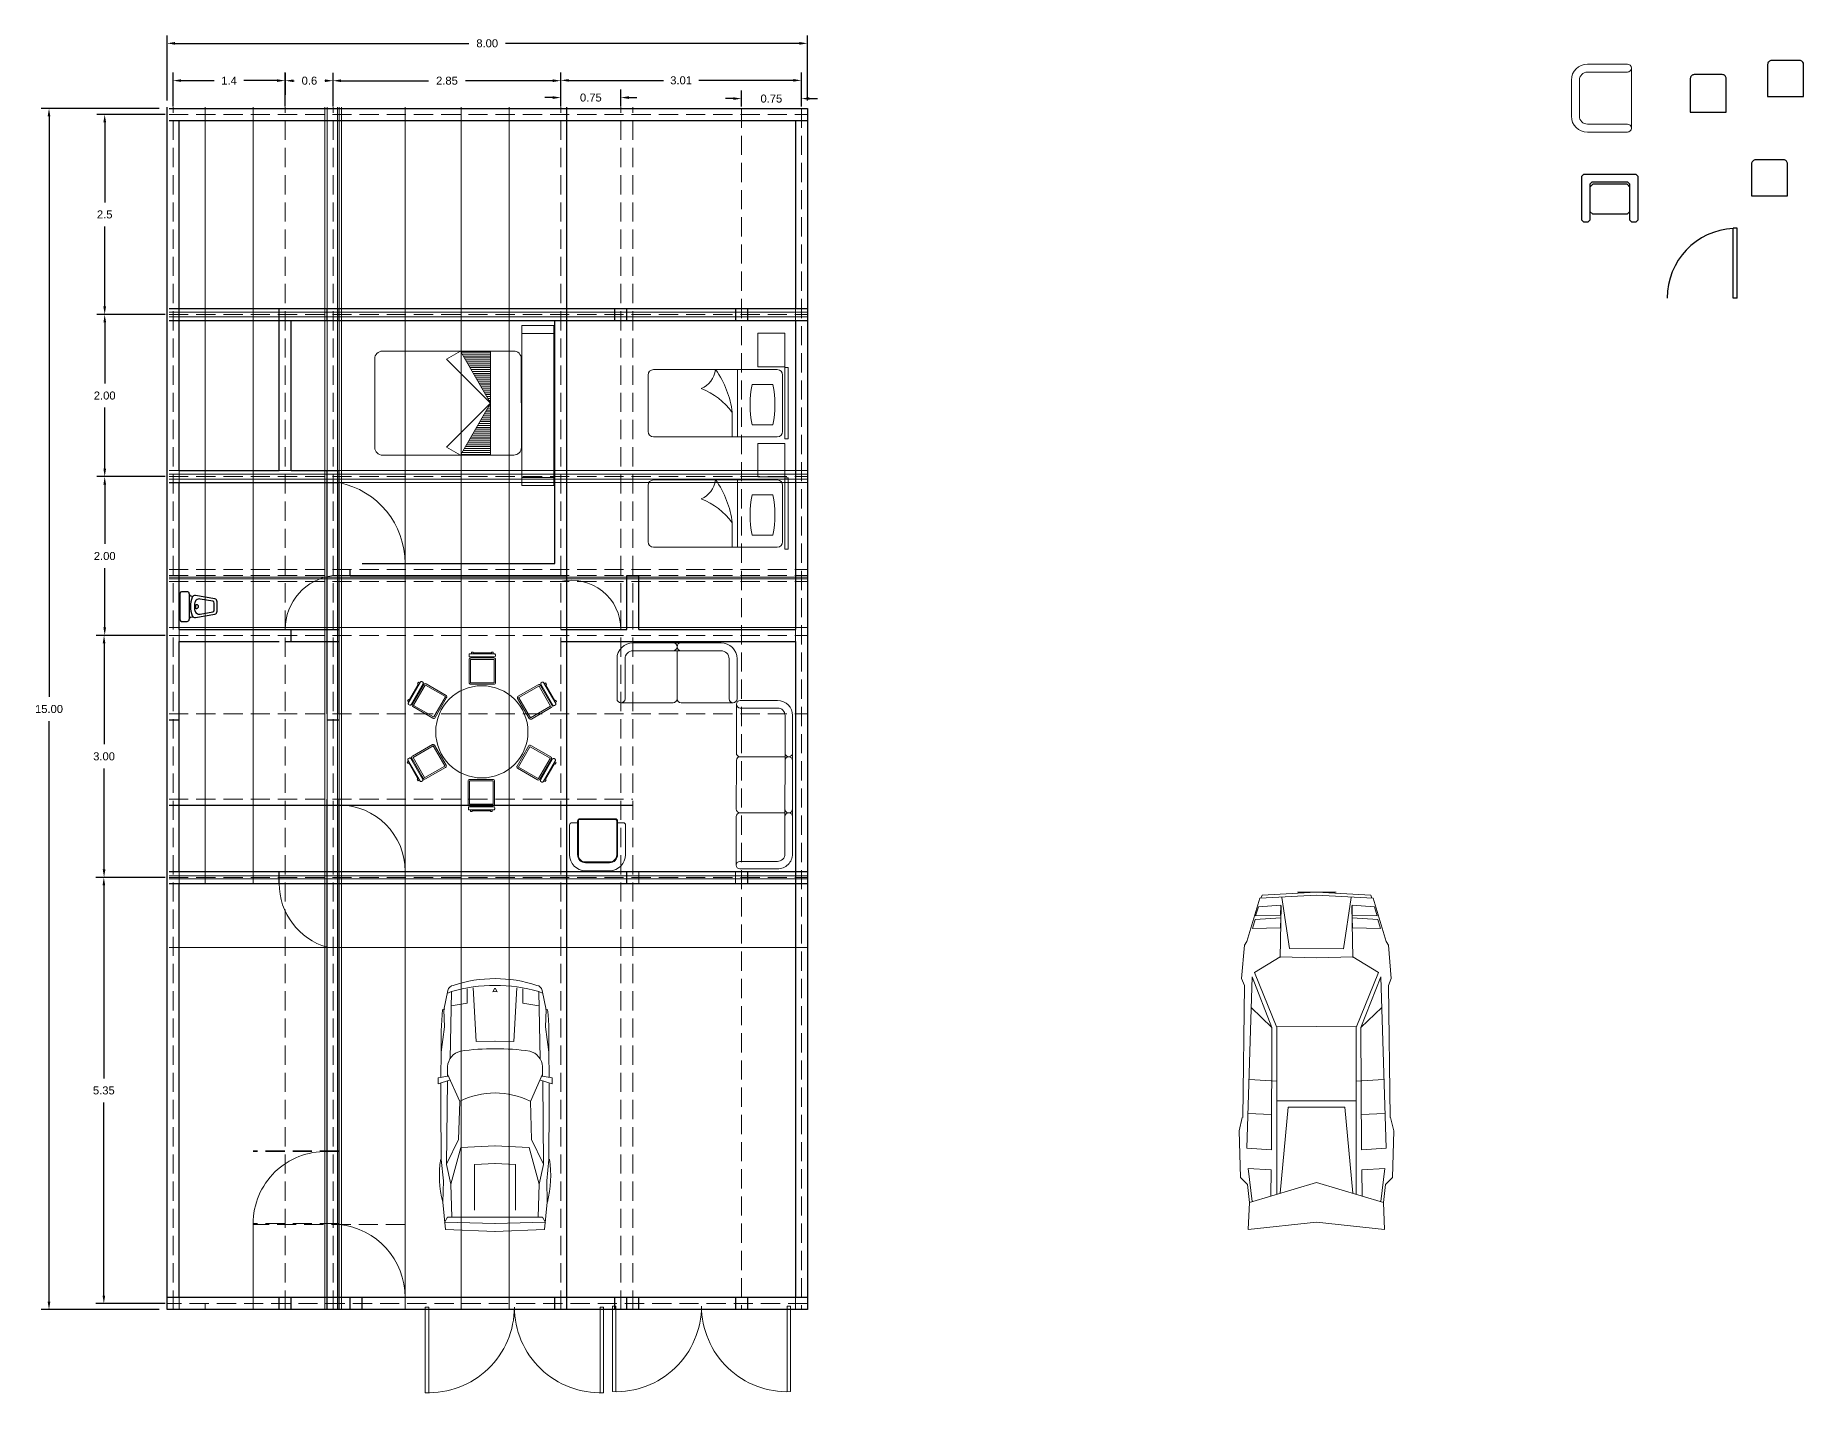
# Model space of a CAD drawing. Header units: metres. Extents: x 18.3 to 93.2, y -29.9 to 13.4.
# Drawn here: x 18.3 to 40.4, y -3.61 to 13.37 of the extents above; entities that cross this region are included whole.
import ezdxf

# ---------------------------------------------------------------- set-up
doc = ezdxf.new("R2010")
doc.units = ezdxf.units.M
doc.header["$MEASUREMENT"] = 0
doc.linetypes.add('ACAD_ISO02W100', pattern=[15, 12, -3])
for name, color, linetype, lineweight in [('Autos', 7, 'Continuous', 0), ('Ejes', 10, 'ACAD_ISO02W100', 0), ('Muros bajos', 4, 'Continuous', 0), ('Muros de carga', 160, 'Continuous', 30), ('puertas', 100, 'Continuous', 0), ('Ventanas', 50, 'Continuous', 0)]:
    doc.layers.add(name, color=color, linetype=linetype, lineweight=lineweight)
doc.layers.add('COTAS', color=5, linetype='Continuous')
doc.layers.add('Muebles', color=7, linetype='Continuous', lineweight=0, true_color=0xe8ded9)
doc.styles.get("Standard").update_dxf_attribs({"font": 'arial.ttf'})
doc.dimstyles.get("Standard").update_dxf_attribs({"dimtxt": 0.1, "dimasz": 0.1, "dimexe": 0.1, "dimexo": 0.1, "dimgap": 0.1, "dimtad": 0, "dimtih": 1, "dimtoh": 1, "dimdsep": 46, "dimtxsty": 'Standard', "dimcen": 0.09, "dimadec": 0, "dimazin": 0, "dimtfac": 1, "dimtofl": 0, "dimtmove": 0, "dimatfit": 3, "dimfxl": 1, "dimtolj": 1, "dimtzin": 0, "dimarcsym": 0})

# ---------------------------------------------------------------- blocks, each defined once
blk = doc.blocks.new('*D1')
at = {"layer": 'Defpoints', "color": 0, "transparency": 16777216}
for p in [(27.947, 13.273), (19.945, 12.459), (27.947, 12.459)]:
    blk.add_point(p, dxfattribs=at)
at = {"layer": 'Ejes', "color": 0, "lineweight": -2, "transparency": 16777216}
for p, q in [((19.945, 12.559), (19.945, 13.373)), ((20.045, 13.273), (23.716, 13.273)), ((27.847, 13.273), (24.176, 13.273)), ((27.947, 12.559), (27.947, 13.373))]:
    blk.add_line(p, q, dxfattribs=at)
at = {"layer": 'Ejes', "color": 0, "transparency": 16777216}
for points in [[(20.045, 13.29), (20.045, 13.256), (19.945, 13.273)], [(27.847, 13.29), (27.847, 13.256), (27.947, 13.273)]]:
    blk.add_solid(points, dxfattribs=at)
at = {"layer": 'Ejes', "color": 0, "transparency": 16777216, "insert": (23.946, 13.273), "char_height": 0.1, "attachment_point": 5}
blk.add_mtext('\\A1;8.00', dxfattribs=at)
blk = doc.blocks.new('*D2')
at = {"layer": 'Defpoints', "color": 0, "transparency": 16777216}
for p in [(19.945, 12.459), (18.47, -2.555), (19.945, -2.555)]:
    blk.add_point(p, dxfattribs=at)
at = {"layer": 'Ejes', "color": 0, "lineweight": -2, "transparency": 16777216}
for p, q in [((19.845, 12.459), (18.37, 12.459)), ((18.47, 12.359), (18.47, 5.103)), ((18.47, -2.455), (18.47, 4.801)), ((19.845, -2.555), (18.37, -2.555))]:
    blk.add_line(p, q, dxfattribs=at)
at = {"layer": 'Ejes', "color": 0, "transparency": 16777216}
for points in [[(18.453, 12.359), (18.487, 12.359), (18.47, 12.459)], [(18.453, -2.455), (18.487, -2.455), (18.47, -2.555)]]:
    blk.add_solid(points, dxfattribs=at)
at = {"layer": 'Ejes', "color": 0, "transparency": 16777216, "insert": (18.47, 4.952), "char_height": 0.1, "attachment_point": 5}
blk.add_mtext('\\A1;15.00', dxfattribs=at)
blk = doc.blocks.new('*D3')
at = {"layer": 'Defpoints', "color": 0, "transparency": 16777216}
for p in [(21.42, 12.807), (20.02, 12.384), (21.42, 12.384)]:
    blk.add_point(p, dxfattribs=at)
at = {"layer": 'Ejes', "color": 0, "lineweight": -2, "transparency": 16777216}
for p, q in [((20.02, 12.484), (20.02, 12.907)), ((21.42, 12.484), (21.42, 12.907)), ((20.12, 12.807), (20.534, 12.807)), ((21.32, 12.807), (20.906, 12.807))]:
    blk.add_line(p, q, dxfattribs=at)
at = {"layer": 'Ejes', "color": 0, "transparency": 16777216}
for points in [[(20.12, 12.824), (20.12, 12.791), (20.02, 12.807)], [(21.32, 12.824), (21.32, 12.791), (21.42, 12.807)]]:
    blk.add_solid(points, dxfattribs=at)
at = {"layer": 'Ejes', "color": 0, "transparency": 16777216, "insert": (20.72, 12.807), "char_height": 0.1, "attachment_point": 5}
blk.add_mtext('\\A1;1.4', dxfattribs=at)
blk = doc.blocks.new('*D4')
at = {"layer": 'Defpoints', "color": 0, "transparency": 16777216}
for p in [(22.02, 12.806), (21.424, 12.53), (22.02, 12.459)]:
    blk.add_point(p, dxfattribs=at)
at = {"layer": 'Ejes', "color": 0, "lineweight": -2, "transparency": 16777216}
for p, q in [((21.424, 12.63), (21.424, 12.906)), ((22.02, 12.559), (22.02, 12.906)), ((21.524, 12.806), (21.533, 12.806)), ((21.92, 12.806), (21.915, 12.806))]:
    blk.add_line(p, q, dxfattribs=at)
at = {"layer": 'Ejes', "color": 0, "transparency": 16777216}
for points in [[(21.524, 12.822), (21.524, 12.789), (21.424, 12.806)], [(21.92, 12.822), (21.92, 12.789), (22.02, 12.806)]]:
    blk.add_solid(points, dxfattribs=at)
at = {"layer": 'Ejes', "color": 0, "transparency": 16777216, "insert": (21.724, 12.806), "char_height": 0.1, "attachment_point": 5}
blk.add_mtext('\\A1;0.6', dxfattribs=at)
blk = doc.blocks.new('*D5')
at = {"layer": 'Defpoints', "color": 0, "transparency": 16777216}
for p in [(24.865, 12.806), (22.02, 12.384), (24.865, 12.384)]:
    blk.add_point(p, dxfattribs=at)
at = {"layer": 'Ejes', "color": 0, "lineweight": -2, "transparency": 16777216}
for p, q in [((22.02, 12.484), (22.02, 12.906)), ((24.865, 12.484), (24.865, 12.906)), ((22.12, 12.806), (23.212, 12.806)), ((24.765, 12.806), (23.674, 12.806))]:
    blk.add_line(p, q, dxfattribs=at)
at = {"layer": 'Ejes', "color": 0, "transparency": 16777216}
for points in [[(22.12, 12.823), (22.12, 12.789), (22.02, 12.806)], [(24.765, 12.823), (24.765, 12.789), (24.865, 12.806)]]:
    blk.add_solid(points, dxfattribs=at)
at = {"layer": 'Ejes', "color": 0, "transparency": 16777216, "insert": (23.443, 12.806), "char_height": 0.1, "attachment_point": 5}
blk.add_mtext('\\A1;2.85', dxfattribs=at)
blk = doc.blocks.new('*D6')
at = {"layer": 'Defpoints', "color": 0, "transparency": 16777216}
for p in [(27.872, 12.81), (24.865, 12.384), (27.872, 12.384)]:
    blk.add_point(p, dxfattribs=at)
at = {"layer": 'Ejes', "color": 0, "lineweight": -2, "transparency": 16777216}
for p, q in [((24.865, 12.484), (24.865, 12.91)), ((27.872, 12.484), (27.872, 12.91)), ((24.965, 12.81), (26.149, 12.81)), ((27.772, 12.81), (26.589, 12.81))]:
    blk.add_line(p, q, dxfattribs=at)
at = {"layer": 'Ejes', "color": 0, "transparency": 16777216}
for points in [[(24.965, 12.827), (24.965, 12.794), (24.865, 12.81)], [(27.772, 12.827), (27.772, 12.794), (27.872, 12.81)]]:
    blk.add_solid(points, dxfattribs=at)
at = {"layer": 'Ejes', "color": 0, "transparency": 16777216, "insert": (26.369, 12.81), "char_height": 0.1, "attachment_point": 5}
blk.add_mtext('\\A1;3.01', dxfattribs=at)
blk = doc.blocks.new('*D7')
at = {"layer": 'Defpoints', "color": 0, "transparency": 16777216}
for p in [(24.865, 12.384), (25.617, 12.595), (25.617, 12.384)]:
    blk.add_point(p, dxfattribs=at)
at = {"layer": 'Ejes', "color": 0, "lineweight": -2, "transparency": 16777216}
for p, q in [((24.865, 12.484), (24.865, 12.695)), ((25.617, 12.484), (25.617, 12.695)), ((24.765, 12.595), (24.665, 12.595)), ((25.717, 12.595), (25.817, 12.595))]:
    blk.add_line(p, q, dxfattribs=at)
at = {"layer": 'Ejes', "color": 0, "transparency": 16777216}
for points in [[(24.765, 12.612), (24.765, 12.578), (24.865, 12.595)], [(25.717, 12.612), (25.717, 12.578), (25.617, 12.595)]]:
    blk.add_solid(points, dxfattribs=at)
at = {"layer": 'Ejes', "color": 0, "transparency": 16777216, "insert": (25.241, 12.595), "char_height": 0.1, "attachment_point": 5}
blk.add_mtext('\\A1;0.75', dxfattribs=at)
blk = doc.blocks.new('*D8')
at = {"layer": 'Defpoints', "color": 0, "transparency": 16777216}
for p in [(27.122, 12.384), (27.872, 12.582), (27.872, 12.384)]:
    blk.add_point(p, dxfattribs=at)
at = {"layer": 'Ejes', "color": 0, "lineweight": -2, "transparency": 16777216}
for p, q in [((27.122, 12.484), (27.122, 12.682)), ((27.872, 12.484), (27.872, 12.682)), ((27.022, 12.582), (26.922, 12.582)), ((27.972, 12.582), (28.072, 12.582))]:
    blk.add_line(p, q, dxfattribs=at)
at = {"layer": 'Ejes', "color": 0, "transparency": 16777216}
for points in [[(27.022, 12.599), (27.022, 12.566), (27.122, 12.582)], [(27.972, 12.599), (27.972, 12.566), (27.872, 12.582)]]:
    blk.add_solid(points, dxfattribs=at)
at = {"layer": 'Ejes', "color": 0, "transparency": 16777216, "insert": (27.497, 12.582), "char_height": 0.1, "attachment_point": 5}
blk.add_mtext('\\A1;0.75', dxfattribs=at)
blk = doc.blocks.new('*D9')
at = {"layer": 'Defpoints', "color": 0, "transparency": 16777216}
for p in [(20.02, 12.384), (19.166, 9.884), (20.02, 9.884)]:
    blk.add_point(p, dxfattribs=at)
at = {"layer": 'Ejes', "color": 0, "lineweight": -2, "transparency": 16777216}
for p, q in [((19.92, 12.384), (19.066, 12.384)), ((19.166, 12.284), (19.166, 11.285)), ((19.166, 9.984), (19.166, 10.983)), ((19.92, 9.884), (19.066, 9.884))]:
    blk.add_line(p, q, dxfattribs=at)
at = {"layer": 'Ejes', "color": 0, "transparency": 16777216}
for points in [[(19.149, 12.284), (19.183, 12.284), (19.166, 12.384)], [(19.149, 9.984), (19.183, 9.984), (19.166, 9.884)]]:
    blk.add_solid(points, dxfattribs=at)
at = {"layer": 'Ejes', "color": 0, "transparency": 16777216, "insert": (19.166, 11.134), "char_height": 0.1, "attachment_point": 5}
blk.add_mtext('\\A1;2.5', dxfattribs=at)
blk = doc.blocks.new('*D10')
at = {"layer": 'Defpoints', "color": 0, "transparency": 16777216}
for p in [(20.02, 9.884), (19.166, 7.857), (20.02, 7.857)]:
    blk.add_point(p, dxfattribs=at)
at = {"layer": 'Ejes', "color": 0, "lineweight": -2, "transparency": 16777216}
for p, q in [((19.92, 9.884), (19.066, 9.884)), ((19.166, 9.784), (19.166, 9.021)), ((19.166, 7.957), (19.166, 8.719)), ((19.92, 7.857), (19.066, 7.857))]:
    blk.add_line(p, q, dxfattribs=at)
at = {"layer": 'Ejes', "color": 0, "transparency": 16777216}
for points in [[(19.15, 9.784), (19.183, 9.784), (19.166, 9.884)], [(19.15, 7.957), (19.183, 7.957), (19.166, 7.857)]]:
    blk.add_solid(points, dxfattribs=at)
at = {"layer": 'Ejes', "color": 0, "transparency": 16777216, "insert": (19.166, 8.87), "char_height": 0.1, "attachment_point": 5}
blk.add_mtext('\\A1;2.00', dxfattribs=at)
blk = doc.blocks.new('*D11')
at = {"layer": 'Defpoints', "color": 0, "transparency": 16777216}
for p in [(20.02, 7.857), (19.166, 5.872), (20.02, 5.872)]:
    blk.add_point(p, dxfattribs=at)
at = {"layer": 'Ejes', "color": 0, "lineweight": -2, "transparency": 16777216}
for p, q in [((19.92, 7.857), (19.066, 7.857)), ((19.166, 7.757), (19.166, 7.015)), ((19.166, 5.972), (19.166, 6.713)), ((19.92, 5.872), (19.066, 5.872))]:
    blk.add_line(p, q, dxfattribs=at)
at = {"layer": 'Ejes', "color": 0, "transparency": 16777216}
for points in [[(19.15, 7.757), (19.183, 7.757), (19.166, 7.857)], [(19.15, 5.972), (19.183, 5.972), (19.166, 5.872)]]:
    blk.add_solid(points, dxfattribs=at)
at = {"layer": 'Ejes', "color": 0, "transparency": 16777216, "insert": (19.166, 6.864), "char_height": 0.1, "attachment_point": 5}
blk.add_mtext('\\A1;2.00', dxfattribs=at)
blk = doc.blocks.new('*D12')
at = {"layer": 'Defpoints', "color": 0, "transparency": 16777216}
for p in [(20.02, 5.872), (19.158, 2.848), (20.02, 2.848)]:
    blk.add_point(p, dxfattribs=at)
at = {"layer": 'Ejes', "color": 0, "lineweight": -2, "transparency": 16777216}
for p, q in [((19.92, 5.872), (19.058, 5.872)), ((19.158, 5.772), (19.158, 4.511)), ((19.158, 2.948), (19.158, 4.209)), ((19.92, 2.848), (19.058, 2.848))]:
    blk.add_line(p, q, dxfattribs=at)
at = {"layer": 'Ejes', "color": 0, "transparency": 16777216}
for points in [[(19.141, 5.772), (19.175, 5.772), (19.158, 5.872)], [(19.141, 2.948), (19.175, 2.948), (19.158, 2.848)]]:
    blk.add_solid(points, dxfattribs=at)
at = {"layer": 'Ejes', "color": 0, "transparency": 16777216, "insert": (19.158, 4.36), "char_height": 0.1, "attachment_point": 5}
blk.add_mtext('\\A1;3.00', dxfattribs=at)
blk = doc.blocks.new('*D13')
at = {"layer": 'Defpoints', "color": 0, "transparency": 16777216}
for p in [(20.02, 2.848), (19.155, -2.48), (20.02, -2.48)]:
    blk.add_point(p, dxfattribs=at)
at = {"layer": 'Ejes', "color": 0, "lineweight": -2, "transparency": 16777216}
for p, q in [((19.92, 2.848), (19.055, 2.848)), ((19.155, 2.748), (19.155, 0.335)), ((19.155, -2.38), (19.155, 0.033)), ((19.92, -2.48), (19.055, -2.48))]:
    blk.add_line(p, q, dxfattribs=at)
at = {"layer": 'Ejes', "color": 0, "transparency": 16777216}
for points in [[(19.139, 2.748), (19.172, 2.748), (19.155, 2.848)], [(19.139, -2.38), (19.172, -2.38), (19.155, -2.48)]]:
    blk.add_solid(points, dxfattribs=at)
at = {"layer": 'Ejes', "color": 0, "transparency": 16777216, "insert": (19.155, 0.184), "char_height": 0.1, "attachment_point": 5}
blk.add_mtext('\\A1;5.35', dxfattribs=at)
blk = doc.blocks.new('cama 2')
at = {"layer": 'Muebles'}
for p, q in [((70.205, 45.694), (70.204, 46.844)), ((70.304, 46.944), (72.004, 46.945)), ((71.133, 46.84), (71.314, 46.945)), ((71.704, 46.27), (71.133, 46.84)), ((71.314, 46.945), (71.704, 46.27)), ((71.704, 46.93), (71.323, 46.93)), ((71.704, 46.905), (71.337, 46.905)), ((71.704, 46.88), (71.352, 46.88)), ((71.704, 46.855), (71.366, 46.855)), ((71.704, 46.83), (71.381, 46.83)), ((71.704, 46.805), (71.395, 46.805)), ((71.704, 46.78), (71.409, 46.78)), ((71.704, 46.755), (71.424, 46.755)), ((71.705, 45.595), (71.704, 46.945)), ((72.104, 46.845), (72.105, 45.695)), ((71.704, 46.73), (71.438, 46.73)), ((71.704, 46.705), (71.453, 46.705)), ((71.704, 46.68), (71.467, 46.68)), ((71.704, 46.655), (71.482, 46.655)), ((71.704, 46.63), (71.496, 46.63)), ((71.704, 46.605), (71.511, 46.605)), ((71.704, 46.58), (71.525, 46.58)), ((71.704, 46.555), (71.539, 46.555)), ((71.704, 46.53), (71.554, 46.53)), ((71.704, 46.505), (71.568, 46.505)), ((71.704, 46.48), (71.583, 46.48)), ((71.704, 46.455), (71.597, 46.455)), ((71.704, 46.43), (71.612, 46.43)), ((71.704, 46.405), (71.626, 46.405)), ((71.704, 46.38), (71.641, 46.38)), ((71.704, 46.355), (71.655, 46.355)), ((71.704, 46.33), (71.67, 46.33)), ((71.704, 46.305), (71.684, 46.305)), ((71.704, 46.27), (71.134, 45.699)), ((71.315, 45.595), (71.704, 46.27)), ((71.704, 46.08), (71.595, 46.08)), ((71.704, 46.105), (71.609, 46.105)), ((71.704, 46.13), (71.624, 46.13)), ((71.704, 46.155), (71.638, 46.155)), ((71.704, 46.18), (71.653, 46.18)), ((71.704, 46.205), (71.667, 46.205)), ((71.704, 46.23), (71.681, 46.23)), ((71.704, 46.255), (71.696, 46.255)), ((71.704, 46.28), (71.698, 46.28)), ((71.705, 45.855), (71.465, 45.855)), ((71.705, 45.88), (71.48, 45.88)), ((71.705, 45.905), (71.494, 45.905)), ((71.705, 45.93), (71.508, 45.93)), ((71.705, 45.955), (71.523, 45.955)), ((71.705, 45.98), (71.537, 45.98)), ((71.705, 46.005), (71.552, 46.005)), ((71.705, 46.03), (71.566, 46.03)), ((71.705, 46.055), (71.581, 46.055)), ((71.134, 45.699), (71.315, 45.595)), ((71.705, 45.63), (71.335, 45.63)), ((71.705, 45.655), (71.35, 45.655)), ((71.705, 45.68), (71.364, 45.68)), ((71.705, 45.705), (71.379, 45.705)), ((71.705, 45.73), (71.393, 45.73)), ((71.705, 45.755), (71.408, 45.755)), ((71.705, 45.78), (71.422, 45.78)), ((71.705, 45.805), (71.436, 45.805)), ((71.705, 45.83), (71.451, 45.83)), ((72.005, 45.595), (70.305, 45.594)), ((71.705, 45.605), (71.321, 45.605))]:
    blk.add_line(p, q, dxfattribs=at)
for centre, start, end in [((70.304, 46.844), 90.0365, 180.0365), ((72.004, 46.845), 0.0365, 90.0365), ((70.305, 45.694), 180.0365, 270.0365), ((72.005, 45.695), 270.0365, 0.0365)]:
    blk.add_arc(centre, 0.1, start, end, dxfattribs=at)
blk = doc.blocks.new('sll-3')
at = {"layer": 'Muebles'}
for p, q in [((93.687, 54.107), (93.187, 54.107)), ((92.987, 53.906), (92.989, 52.056)), ((93.089, 52.057), (93.087, 53.907)), ((93.187, 54.007), (93.687, 54.007)), ((93.737, 54.057), (93.738, 53.407)), ((93.088, 53.357), (93.688, 53.357)), ((93.738, 53.307), (93.739, 52.657)), ((93.089, 52.607), (93.689, 52.607)), ((93.739, 52.557), (93.74, 51.907)), ((93.69, 51.957), (93.19, 51.957)), ((93.19, 51.857), (93.69, 51.857))]:
    blk.add_line(p, q, dxfattribs=at)
for centre, radius, start, end in [((93.187, 53.907), 0.2, 90.0656, 180.0656), ((93.687, 54.057), 0.05, 270.0656, 90.0656), ((93.187, 53.907), 0.1, 90.0656, 180.0656), ((93.038, 53.406), 0.05, 180.0656, 0.0656), ((93.688, 53.407), 0.05, 270.0656, 0.0656), ((93.038, 53.306), 0.05, 0.0656, 180.0656), ((93.688, 53.307), 0.05, 0.0656, 90.0656), ((93.039, 52.656), 0.05, 180.0656, 0.0656), ((93.039, 52.556), 0.05, 0.0656, 180.0656), ((93.689, 52.657), 0.05, 270.0656, 0.0656), ((93.689, 52.557), 0.05, 0.0656, 90.0656), ((93.189, 52.057), 0.2, 180.0656, 270.0656), ((93.189, 52.057), 0.1, 180.0656, 270.0656), ((93.69, 51.907), 0.05, 270.0656, 90.0656)]:
    blk.add_arc(centre, radius, start, end, dxfattribs=at)
blk = doc.blocks.new('sll-2')
at = {"layer": 'Muebles'}
for p, q in [((95.719, 54.184), (94.619, 54.184)), ((94.419, 53.984), (94.419, 53.484)), ((94.519, 53.484), (94.519, 53.984)), ((94.619, 54.084), (95.719, 54.084)), ((95.169, 54.084), (95.169, 53.484)), ((95.819, 53.984), (95.819, 53.484)), ((95.919, 53.484), (95.919, 53.984)), ((95.119, 53.434), (94.469, 53.434)), ((95.869, 53.434), (95.219, 53.434))]:
    blk.add_line(p, q, dxfattribs=at)
for centre, radius, start, end in [((94.619, 53.984), 0.2, 90, 180), ((95.119, 54.134), 0.05, 270, 90), ((95.219, 54.134), 0.05, 90, 270), ((95.719, 53.984), 0.2, 0, 90), ((94.619, 53.984), 0.1, 90, 180), ((95.719, 53.984), 0.1, 360, 90), ((94.469, 53.484), 0.05, 180, 0), ((95.119, 53.484), 0.05, 270, 0), ((95.219, 53.484), 0.05, 180, 270), ((95.869, 53.484), 0.05, 180, 0)]:
    blk.add_arc(centre, radius, start, end, dxfattribs=at)
blk = doc.blocks.new('sll')
at = {"layer": 'Muebles'}
for p, q in [((94.953, 52.849), (95.453, 52.849)), ((94.903, 52.049), (94.903, 52.799)), ((95.453, 52.749), (94.953, 52.749)), ((95.553, 52.199), (95.553, 52.649)), ((95.653, 52.649), (95.653, 52.199)), ((94.953, 52.099), (95.453, 52.099)), ((95.453, 51.999), (94.953, 51.999))]:
    blk.add_line(p, q, dxfattribs=at)
for centre, radius, start, end in [((94.953, 52.799), 0.05, 90, 270), ((95.453, 52.649), 0.2, 0, 90), ((95.453, 52.649), 0.1, 0, 90), ((95.453, 52.199), 0.1, 270, 0), ((95.453, 52.199), 0.2, 270, 360), ((94.953, 52.049), 0.05, 90, 270)]:
    blk.add_arc(centre, radius, start, end, dxfattribs=at)
blk = doc.blocks.new('A$C4A1B251F')
at = {"linetype": 'ByBlock'}
for p, q in [((0, 0.08), (0, 0.45)), ((0.2, 0.65), (0.5, 0.65)), ((0.7, 0.45), (0.7, 0.08)), ((0.1, 0.05), (0.03, 0.05)), ((0.67, 0.05), (0.6, 0.05))]:
    blk.add_line(p, q, dxfattribs=at)
for points in [[(0.5, 0.55), (0.2, 0.55, 0.414214), (0.1, 0.45), (0.1, 0.03, 0.414214), (0.13, 0), (0.57, 0, 0.414214), (0.6, 0.03), (0.6, 0.45, 0.414214)], [(0.5, 0.54), (0.2, 0.54, 0.414214), (0.11, 0.45), (0.11, 0.03, 0.414214), (0.13, 0.01), (0.57, 0.01, 0.414214), (0.59, 0.03), (0.59, 0.45, 0.414214)]]:
    blk.add_lwpolyline(points, format="xyb", close=True, dxfattribs=at)
for centre, radius, start, end in [((0.2, 0.45), 0.2, 90, 180), ((0.5, 0.45), 0.2, 0, 90), ((0.03, 0.08), 0.03, 180, 270), ((0.67, 0.08), 0.03, 270, 360)]:
    blk.add_arc(centre, radius, start, end, dxfattribs=at)
blk = doc.blocks.new('Musa01pl')
at = {"color": 0, "linetype": 'ByBlock'}
for p, q in [((-0.215, -0.125), (-0.25, -0.16)), ((0.215, -0.125), (-0.215, -0.125)), ((0.215, -0.125), (0.25, -0.16)), ((-0.215, -0.5), (-0.25, -0.465)), ((0.215, -0.5), (-0.215, -0.5)), ((0.215, -0.5), (0.25, -0.465))]:
    blk.add_line(p, q, dxfattribs=at)
blk.add_lwpolyline([(-0.325, -0.6), (-0.35, -0.575), (-0.35, -0.025), (-0.325, 0), (0.325, 0), (0.35, -0.025), (0.35, -0.575), (0.325, -0.6), (0.275, -0.6), (0.25, -0.575), (0.25, -0.125), (0.225, -0.1), (-0.225, -0.1), (-0.25, -0.125), (-0.25, -0.575), (-0.275, -0.6)], close=True, dxfattribs=at)
blk = doc.blocks.new('MUCO01PL')
at = {"color": 0, "linetype": 'ByBlock'}
for p, q in [((0.183, -0.12), (-0.167, -0.12)), ((-0.158, -0.01), (-0.132, -0.01)), ((-0.158, -0.01), (-0.158, -0.035)), ((-0.158, -0.083), (-0.158, -0.098)), ((-0.132, -0.035), (-0.132, -0.01)), ((-0.132, -0.022), (0.145, -0.022)), ((-0.132, -0.098), (-0.132, -0.083)), ((0.145, -0.01), (0.171, -0.01)), ((0.145, -0.01), (0.145, -0.035)), ((0.145, -0.083), (0.145, -0.098)), ((0.171, -0.035), (0.171, -0.01)), ((0.171, -0.098), (0.171, -0.083)), ((0.186, -0.473), (0.186, -0.123))]:
    blk.add_line(p, q, dxfattribs=at)
for points in [[(0.19, -0.035), (-0.18, -0.035, 0.414214), (-0.195, -0.05), (-0.195, -0.068, 0.414214), (-0.18, -0.083), (0.19, -0.083, 0.414214), (0.205, -0.068), (0.205, -0.05, 0.414214)], [(0.183, -0.098), (-0.167, -0.098, 0.414214), (-0.192, -0.123), (-0.192, -0.473, 0.414214), (-0.167, -0.498), (0.183, -0.498, 0.414214), (0.208, -0.473), (0.208, -0.123, 0.414214)]]:
    blk.add_lwpolyline(points, format="xyb", close=True, dxfattribs=at)
for points in [[(-0.17, -0.123), (-0.17, -0.473)], [(-0.167, -0.475), (0.183, -0.475)]]:
    blk.add_lwpolyline(points, dxfattribs=at)
for centre, start, end in [((-0.167, -0.123), 90, 180), ((0.183, -0.123), 0, 90), ((-0.167, -0.473), 180, 270), ((0.183, -0.473), 270, 0)]:
    blk.add_arc(centre, 0.0029, start, end, dxfattribs=at)
blk = doc.blocks.new('Muco11pl')
at = {"color": 0, "linetype": 'ByBlock'}
blk.add_circle((0, 0), 0.7, dxfattribs=at)
blk.add_blockref('MUCO01PL', (0, 1.22), dxfattribs=at)
for p, rotation in [((-1.057, 0.61), 59.99999999999999), ((1.057, 0.61), 299.9999999999999), ((-1.057, -0.61), 120), ((1.057, -0.61), 240), ((0, -1.22), 180)]:
    blk.add_blockref('MUCO01PL', p, dxfattribs=dict(at, rotation=rotation))
blk = doc.blocks.new('A$C6E3E5198')
at = {"linetype": 'ByBlock'}
for p, q in [((0.825, 0), (0.825, 0.873)), ((0.873, 0.873), (0.825, 0.873)), ((0.873, 0), (0.873, 0.873)), ((0.873, 0), (0.825, 0))]:
    blk.add_line(p, q, dxfattribs=at)
blk.add_arc((0.873, 0.001), 0.873, 93.1847, 180, dxfattribs=at)
blk = doc.blocks.new('MUBA02PL')
at = {"color": 0, "linetype": 'ByBlock'}
for p, q in [((0.025, -0.225), (0.025, 0.225)), ((0.145, 0.25), (0.05, 0.25)), ((0.18, 0.212), (0.18, 0.215)), ((0.18, 0.212), (0.18, -0.212)), ((0.208, 0.178), (0.238, 0.171)), ((0.609, 0.128), (0.284, 0.187)), ((0.65, -0.079), (0.65, 0.079)), ((0.05, -0.25), (0.145, -0.25)), ((0.18, -0.215), (0.18, -0.212)), ((0.208, -0.178), (0.238, -0.171)), ((0.284, -0.187), (0.609, -0.128))]:
    blk.add_line(p, q, dxfattribs=at)
for points in [[(0.575, 0.089), (0.365, 0.127, 0.467538), (0.27, 0.048), (0.27, -0.048, 0.467538), (0.365, -0.127), (0.575, -0.089, 0.362827), (0.6, -0.059), (0.6, 0.059, 0.362827)], [(0.285, -0.025, 2), (0.285, 0.025)]]:
    blk.add_lwpolyline(points, format="xyb", close=True, dxfattribs=at)
for centre, radius, start, end in [((0.05, 0.225), 0.025, 90, 180), ((0.145, 0.215), 0.035, 0, 90), ((0.215, 0.212), 0.035, 180, 257.3856), ((0.641, 0), 0.441, 159.3632, 200.6368), ((0.276, 0.138), 0.05, 79.7685, 159.3632), ((0.6, 0.079), 0.05, 0, 79.7685), ((0.05, -0.225), 0.025, 180, 270), ((0.145, -0.215), 0.035, 270, 0), ((0.215, -0.212), 0.035, 102.6144, 180), ((0.276, -0.138), 0.05, 200.6368, 280.2315), ((0.6, -0.079), 0.05, 280.2315, 0)]:
    blk.add_arc(centre, radius, start, end, dxfattribs=at)
blk = doc.blocks.new('cama 11')
at = {"layer": 'Muebles', "lineweight": 0}
for p, q in [((60.492, 46.422), (60.092, 46.422)), ((60.092, 46.422), (60.092, 45.922)), ((60.492, 45.922), (60.492, 46.422)), ((60.093, 45.908), (60.043, 45.908)), ((60.043, 44.848), (60.043, 45.908)), ((60.492, 45.922), (60.092, 45.922)), ((60.093, 45.908), (60.093, 44.848)), ((60.123, 45.798), (60.123, 44.958)), ((62.043, 45.878), (60.203, 45.878)), ((60.792, 44.878), (60.792, 45.878)), ((62.123, 44.958), (62.123, 45.798)), ((60.578, 45.658), (60.269, 45.658)), ((60.872, 44.878), (60.872, 45.241)), ((60.269, 45.058), (60.578, 45.058)), ((60.093, 44.848), (60.043, 44.848)), ((60.203, 44.878), (62.043, 44.878))]:
    blk.add_line(p, q, dxfattribs=at)
for centre, radius, start, end in [((60.203, 45.798), 0.08, 90, 180), ((62.25, 45.077), 1.387, 144.7509, 173.2046), ((61.461, 45.913), 0.34, 185.9183, 247.9726), ((62.043, 45.798), 0.08, 0, 90), ((61.754, 45.358), 1.515, 168.5788, 191.4212), ((59.093, 45.358), 1.515, 348.5788, 11.4212), ((61.72, 44.621), 1.051, 111.6051, 143.8013), ((60.203, 44.958), 0.08, 180, 270), ((62.043, 44.958), 0.08, 270, 0)]:
    blk.add_arc(centre, radius, start, end, dxfattribs=at)
blk = doc.blocks.new('rodapie')
at = {"layer": 'Muebles', "lineweight": 0}
for p, q in [((69.431, 47.818), (69.031, 47.818)), ((69.031, 47.818), (69.031, 45.818)), ((69.431, 45.818), (69.431, 47.818)), ((69.431, 47.718), (69.031, 47.718)), ((69.031, 45.918), (69.431, 45.918)), ((69.031, 45.818), (69.431, 45.818))]:
    blk.add_line(p, q, dxfattribs=at)
blk = doc.blocks.new('Puera para Autos')
at = {"layer": 'puertas'}
for points in [[(0, 1.239), (0, 0), (0.05, 0), (0.05, 1.24)], [(2.53, 1.24), (2.53, 0), (2.58, 0), (2.58, 1.239)]]:
    blk.add_lwpolyline(points, dxfattribs=at)
for centre, start, end in [((0.05, 0), 0, 92.3109), ((2.53, 0), 87.6891, 180)]:
    blk.add_arc(centre, 1.24, start, end, dxfattribs=at)
blk = doc.blocks.new('Auto')
at = {"layer": 'Autos'}
for p, q in [((-0.2, 1.14), (-0.151, 1.383)), ((-0.108, 1.371), (-0.163, 1.344)), ((-0.124, 0.529), (-0.108, 1.371)), ((0.09, 1.225), (0.09, 1.405)), ((0.166, 1.416), (0.204, 0.748)), ((0.41, 1.366), (0.434, 1.413)), ((0.436, 1.373), (0.41, 1.366)), ((0.44, 1.373), (0.466, 1.366)), ((0.466, 1.366), (0.441, 1.413)), ((0.71, 1.416), (0.672, 0.748)), ((0.786, 1.225), (0.786, 1.405)), ((0.984, 1.371), (1.039, 1.344)), ((1, 0.529), (0.984, 1.371)), ((1.076, 1.14), (1.027, 1.383)), ((-0.218, 1.143), (-0.191, 1.152)), ((-0.192, 0.929), (-0.2, 1.14)), ((-0.109, 1.193), (0.09, 1.225)), ((0.985, 1.193), (0.786, 1.225)), ((1.094, 1.143), (1.067, 1.152)), ((1.068, 0.929), (1.076, 1.14)), ((-0.235, 0.612), (-0.192, 0.929)), ((1.111, 0.612), (1.068, 0.929)), ((0.204, 0.748), (0.447, 0.749)), ((0.672, 0.748), (0.429, 0.749)), ((-0.238, 0.297), (-0.235, 0.612)), ((1.114, 0.297), (1.111, 0.612)), ((-0.274, 0.29), (-0.151, 0.314)), ((-0.274, 0.215), (-0.274, 0.29)), ((-0.131, 0.264), (-0.274, 0.215)), ((-0.24, -0.051), (-0.238, 0.227)), ((-0.169, -0.792), (-0.158, 0.254)), ((-0.158, 0.313), (-0.156, 0.432)), ((-0.157, 0.337), (-0.003, -0.002)), ((1.033, 0.337), (0.879, -0.002)), ((1.006, 0.264), (1.15, 0.215)), ((1.15, 0.29), (1.027, 0.314)), ((1.033, 0.313), (1.032, 0.432)), ((1.045, -0.792), (1.034, 0.254)), ((1.116, -0.051), (1.114, 0.227)), ((1.15, 0.215), (1.15, 0.29)), ((-0.236, -0.729), (-0.24, -0.051)), ((-0.003, -0.002), (-0.019, -0.477)), ((0.879, -0.002), (0.895, -0.477)), ((1.112, -0.729), (1.116, -0.051)), ((-0.019, -0.477), (-0.165, -0.778)), ((-0.115, -1.038), (0.01, -0.578)), ((0.01, -0.578), (0.441, -0.558)), ((0.866, -0.578), (0.435, -0.558)), ((0.99, -1.038), (0.866, -0.578)), ((0.895, -0.477), (1.041, -0.778)), ((-0.208, -0.994), (-0.236, -0.729)), ((-0.115, -1.038), (-0.169, -0.792)), ((0.182, -0.79), (0.439, -0.78)), ((0.183, -1.363), (0.182, -0.79)), ((0.694, -0.79), (0.437, -0.78)), ((0.693, -1.363), (0.694, -0.79)), ((0.99, -1.038), (1.045, -0.792)), ((1.084, -0.994), (1.112, -0.729)), ((-0.215, -1.263), (-0.208, -0.994)), ((-0.115, -1.038), (-0.1, -1.448)), ((0.99, -1.038), (0.976, -1.448)), ((1.091, -1.263), (1.084, -0.994)), ((-0.18, -1.602), (-0.215, -1.263)), ((1.055, -1.602), (1.091, -1.263)), ((-0.194, -1.513), (0.441, -1.53)), ((-0.192, -1.516), (-0.157, -1.448)), ((-0.157, -1.448), (0.441, -1.448)), ((1.07, -1.513), (0.434, -1.53)), ((1.033, -1.448), (0.435, -1.448)), ((1.068, -1.516), (1.033, -1.448)), ((0.439, -1.627), (-0.18, -1.602)), ((0.437, -1.627), (1.055, -1.602))]:
    blk.add_line(p, q, dxfattribs=at)
for centre, radius, start, end in [((-0.071, 1.367), 0.082, 99.1082, 168.6925), ((0.438, -0.532), 1.98, 73.9881, 106.0119), ((0.438, -0.11), 1.642, 71.4744, 108.5256), ((0.947, 1.367), 0.082, 11.3075, 80.8918), ((4.253, 0.761), 4.489, 175.0805, 181.8902), ((-3.377, 0.761), 4.489, 358.1098, 4.9195), ((0.056, 0.419), 0.212, 103.928, 176.4903), ((0.438, -2.423), 3.079, 81.9077, 98.0923), ((0.82, 0.419), 0.212, 3.5097, 76.072), ((0.438, -0.874), 0.977, 63.3754, 116.6246), ((1.046, -0.934), 1.304, 170.8054, 194.642), ((-0.17, -0.934), 1.304, 345.358, 9.1946)]:
    blk.add_arc(centre, radius, start, end, dxfattribs=at)

msp = doc.modelspace()

# ---------------------------------------------------------------- linework, layer by layer
for points in [[(39.947, 12.608), (40.397, 12.608), (40.397, 13.008, 0.414214), (40.347, 13.058), (39.997, 13.058, 0.414214), (39.947, 13.008)], [(38.98, 12.414), (39.43, 12.414), (39.43, 12.832, 0.414214), (39.38, 12.882), (39.03, 12.882, 0.414214), (38.98, 12.832)], [(39.746, 11.366), (40.196, 11.366), (40.196, 11.766, 0.414214), (40.146, 11.816), (39.796, 11.816, 0.414214), (39.746, 11.766)]]:
    msp.add_lwpolyline(points, format="xyb", close=True)
at = {"layer": 'Autos'}
for p, q in [((34.304, 2.661), (33.63, 2.627)), ((34.314, 2.661), (34.073, 2.661)), ((34.314, 2.661), (34.987, 2.627)), ((34.314, 2.661), (34.554, 2.661)), ((33.601, 2.588), (33.44, 2.044)), ((33.584, 2.481), (33.549, 2.368)), ((33.865, 2.499), (33.584, 2.481)), ((34.309, 2.624), (33.601, 2.588)), ((33.615, 2.589), (33.63, 2.627)), ((33.868, 2.493), (33.856, 1.847)), ((33.861, 2.374), (33.865, 2.499)), ((33.876, 2.597), (33.971, 1.959)), ((34.309, 2.624), (35.017, 2.588)), ((34.742, 2.597), (34.646, 1.955)), ((34.75, 2.493), (34.762, 1.847)), ((34.753, 2.499), (35.034, 2.481)), ((34.757, 2.374), (34.753, 2.499)), ((35.002, 2.589), (34.987, 2.627)), ((35.017, 2.588), (35.178, 2.044)), ((35.034, 2.481), (35.069, 2.368)), ((33.544, 2.32), (33.51, 2.209)), ((33.51, 2.209), (33.858, 2.216)), ((33.862, 2.34), (33.544, 2.32)), ((33.549, 2.368), (33.861, 2.374)), ((33.858, 2.216), (33.862, 2.34)), ((34.76, 2.216), (34.756, 2.34)), ((34.756, 2.34), (35.074, 2.32)), ((35.069, 2.368), (34.757, 2.374)), ((35.108, 2.209), (34.76, 2.216)), ((35.074, 2.32), (35.108, 2.209)), ((33.41, 2.001), (33.374, 1.584)), ((33.44, 2.044), (33.41, 2.001)), ((35.178, 2.044), (35.207, 2.001)), ((35.207, 2.001), (35.244, 1.584)), ((33.855, 1.856), (33.534, 1.66)), ((34.309, 1.841), (33.855, 1.856)), ((34.646, 1.955), (33.971, 1.959)), ((34.309, 1.841), (34.763, 1.856)), ((34.763, 1.856), (35.084, 1.66)), ((33.374, 1.584), (33.409, 1.496)), ((33.438, -0.537), (33.504, 1.603)), ((33.504, 1.603), (33.753, 0.971)), ((33.534, 1.66), (33.812, 0.973)), ((35.084, 1.66), (34.805, 0.973)), ((35.113, 1.603), (34.865, 0.971)), ((35.18, -0.537), (35.113, 1.603)), ((35.244, 1.584), (35.209, 1.496)), ((33.409, 1.496), (33.387, -0.154)), ((35.209, 1.496), (35.231, -0.154)), ((33.753, 0.971), (33.491, 1.221)), ((34.865, 0.971), (35.127, 1.221)), ((33.753, 0.971), (33.748, -0.557)), ((33.812, 0.978), (34.309, 0.983)), ((33.812, 0.978), (33.812, -1.114)), ((34.805, 0.978), (34.309, 0.983)), ((34.805, 0.978), (34.805, -1.114)), ((34.865, 0.971), (34.87, -0.557)), ((33.812, 0.3), (33.468, 0.32)), ((34.806, 0.3), (35.15, 0.32)), ((33.812, 0.055), (34.806, 0.055)), ((33.382, -0.153), (33.341, -0.319)), ((33.748, -0.117), (33.453, -0.105)), ((33.854, -1.101), (33.955, -0.024)), ((34.663, -0.024), (33.955, -0.024)), ((34.764, -1.101), (34.663, -0.024)), ((34.869, -0.117), (35.165, -0.105)), ((35.236, -0.153), (35.277, -0.319)), ((33.341, -0.319), (33.36, -0.904)), ((35.277, -0.319), (35.258, -0.904)), ((33.748, -0.557), (33.438, -0.537)), ((34.87, -0.557), (35.18, -0.537)), ((33.455, -0.79), (33.506, -1.205)), ((33.744, -0.809), (33.455, -0.79)), ((33.742, -0.809), (33.738, -1.136)), ((34.874, -0.809), (35.162, -0.79)), ((34.876, -0.809), (34.88, -1.136)), ((35.162, -0.79), (35.112, -1.205)), ((33.36, -0.904), (33.445, -0.992)), ((33.445, -0.992), (33.47, -1.216)), ((34.309, -0.966), (33.47, -1.216)), ((34.309, -0.966), (35.148, -1.216)), ((35.173, -0.992), (35.148, -1.216)), ((35.258, -0.904), (35.173, -0.992)), ((33.47, -1.216), (33.457, -1.554)), ((35.148, -1.216), (35.161, -1.554)), ((33.457, -1.554), (34.309, -1.461)), ((35.161, -1.554), (34.309, -1.461))]:
    msp.add_line(p, q, dxfattribs=at)
at = {"layer": 'Ejes', "ltscale": 0.02}
for p, q in [((19.971, 12.459), (25.767, 12.459)), ((19.971, 12.459), (27.947, 12.459)), ((19.971, 12.384), (27.947, 12.384)), ((20.02, -2.555), (20.02, 12.476)), ((21.42, -2.555), (21.42, 12.476)), ((22.02, -2.555), (22.02, 12.476)), ((24.865, -2.555), (24.865, 12.476)), ((25.617, -2.555), (25.617, 12.476)), ((25.767, -2.555), (25.767, 12.476)), ((27.122, 12.459), (27.122, -2.555)), ((27.122, 12.459), (27.947, 12.459)), ((27.872, 12.459), (27.872, -2.555)), ((19.971, 9.959), (27.947, 9.959)), ((19.971, 9.884), (27.947, 9.884)), ((19.971, 9.809), (27.947, 9.809)), ((19.971, 7.857), (27.947, 7.857)), ((19.971, 6.696), (27.947, 6.696)), ((19.971, 6.621), (27.947, 6.621)), ((19.971, 6.546), (27.947, 6.546)), ((19.971, 5.872), (27.947, 5.872)), ((19.971, 4.893), (27.947, 4.893)), ((19.971, 3.827), (25.767, 3.827)), ((19.971, 2.848), (27.947, 2.848)), ((22.095, -0.57), (21.02, -0.57)), ((22.095, -0.58), (21.02, -0.58)), ((22.095, -1.48), (21.02, -1.48)), ((22.92, -1.49), (21.02, -1.49)), ((27.947, -2.48), (19.945, -2.48))]:
    msp.add_line(p, q, dxfattribs=at)
at = {"layer": 'Muebles', "ltscale": 0.02}
for p, q in [((22.075, -2.555), (22.075, 12.476)), ((22.095, -2.555), (22.095, 12.476)), ((19.971, 6.601), (27.947, 6.601)), ((19.971, 6.581), (27.947, 6.581))]:
    msp.add_line(p, q, dxfattribs=at)
at = {"layer": 'Muros bajos', "ltscale": 0.02}
for p, q in [((19.945, -2.555), (19.945, 12.476)), ((19.971, 12.459), (27.947, 12.459)), ((21.945, -2.555), (21.945, 12.476)), ((22.095, -2.555), (22.095, 12.476)), ((27.947, 12.459), (27.947, -2.555)), ((20.095, -2.555), (20.095, 12.309)), ((20.095, 12.309), (27.797, 12.309)), ((27.797, 12.309), (27.797, -2.555)), ((27.947, -2.405), (19.945, -2.405)), ((27.947, -2.555), (19.945, -2.555))]:
    msp.add_line(p, q, dxfattribs=at)
at = {"layer": 'Muros de carga'}
for p, q in [((19.945, -2.555), (19.945, 12.476)), ((19.971, 12.459), (27.947, 12.459)), ((19.971, 12.459), (27.947, 12.459)), ((19.971, 12.459), (27.947, 12.459)), ((27.947, 12.459), (27.947, -2.555)), ((20.095, 12.309), (27.797, 12.309)), ((20.095, 7.932), (20.095, 12.309)), ((27.797, 12.309), (27.797, 9.959)), ((27.797, 9.809), (27.797, 5.947)), ((20.095, 5.947), (20.095, 7.782)), ((20.095, 2.923), (20.095, 5.797)), ((27.797, 5.797), (27.797, -2.405)), ((20.095, -2.405), (20.095, 2.773)), ((27.797, -2.405), (20.095, -2.405)), ((27.947, -2.555), (19.945, -2.555))]:
    msp.add_line(p, q, dxfattribs=at)
at = {"layer": 'Muros de carga', "ltscale": 0.02}
for p, q in [((24.94, -2.555), (24.94, 12.476)), ((19.971, 12.309), (27.947, 12.309)), ((20.095, 12.309), (26.547, 12.309)), ((19.971, 9.959), (27.947, 9.959)), ((21.345, 9.959), (27.797, 9.959)), ((21.345, 7.932), (21.345, 9.959)), ((21.495, 9.959), (27.797, 9.959)), ((21.945, 9.809), (21.945, 9.959)), ((22.095, 9.809), (22.095, 9.959)), ((25.542, 9.809), (25.542, 9.959)), ((25.692, 9.809), (25.692, 9.959)), ((27.047, 9.959), (27.047, 9.809)), ((27.197, 9.959), (27.197, 9.809)), ((19.971, 9.809), (27.947, 9.809)), ((21.345, 7.932), (21.345, 9.884)), ((21.495, 9.809), (27.797, 9.809)), ((21.495, 7.932), (21.495, 9.809)), ((21.495, 7.932), (21.495, 9.809)), ((24.79, 6.771), (24.79, 9.809)), ((24.94, 6.621), (24.94, 9.809)), ((19.971, 7.782), (22.095, 7.782)), ((20.095, 7.932), (21.345, 7.932)), ((20.095, 7.782), (21.345, 7.782)), ((21.495, 7.932), (22.095, 7.932)), ((21.495, 7.782), (22.095, 7.782)), ((21.945, 4.893), (21.945, 7.932)), ((22.095, 4.893), (22.095, 7.932)), ((22.235, 6.621), (22.235, 6.696)), ((22.235, 6.621), (22.235, 6.696)), ((22.385, 6.771), (24.79, 6.771)), ((22.235, 6.621), (24.94, 6.621)), ((25.692, 6.621), (25.842, 6.621)), ((25.692, 5.947), (25.692, 6.621)), ((25.842, 5.947), (25.842, 6.621)), ((20.095, 5.947), (22.095, 5.947)), ((20.095, 5.797), (21.345, 5.797)), ((21.42, 5.797), (22.095, 5.797)), ((21.495, 5.797), (21.495, 5.947)), ((24.865, 5.947), (25.692, 5.947)), ((24.865, 5.797), (27.797, 5.797)), ((25.842, 5.947), (27.797, 5.947)), ((19.971, 4.818), (20.095, 4.818)), ((21.945, 4.818), (22.095, 4.818)), ((21.945, -2.555), (21.945, 3.827)), ((22.095, -2.555), (22.095, 3.827)), ((19.971, 3.752), (25.767, 3.752)), ((19.971, 2.923), (27.947, 2.923)), ((20.095, 2.923), (21.345, 2.923)), ((20.095, 2.923), (21.345, 2.923)), ((21.345, 2.773), (21.345, 2.923)), ((21.945, 2.923), (22.095, 2.923)), ((24.94, 2.773), (24.94, 2.923)), ((24.94, 2.923), (27.947, 2.923)), ((24.94, 2.923), (27.947, 2.923)), ((25.692, 2.773), (25.692, 2.923)), ((25.692, 2.773), (25.692, 2.923)), ((27.197, 2.923), (27.197, 2.773)), ((19.971, 2.773), (27.947, 2.773)), ((20.095, 2.773), (21.345, 2.773)), ((24.94, 2.773), (27.947, 2.773)), ((27.947, -2.405), (19.945, -2.405)), ((21.345, -2.555), (21.345, -2.405)), ((21.495, -2.555), (21.495, -2.405)), ((21.495, -2.555), (21.495, -2.405)), ((21.495, -2.555), (21.495, -2.405)), ((22.235, -2.555), (22.235, -2.405)), ((22.235, -2.555), (22.235, -2.405)), ((22.385, -2.555), (22.385, -2.405)), ((22.385, -2.555), (22.385, -2.405)), ((24.79, -2.555), (24.79, -2.405)), ((24.94, -2.555), (24.94, -2.405)), ((25.542, -2.555), (25.542, -2.405)), ((25.692, -2.555), (25.692, -2.405)), ((25.692, -2.555), (25.692, -2.405)), ((25.842, -2.555), (25.842, -2.405)), ((27.047, -2.405), (27.047, -2.555)), ((27.197, -2.405), (27.197, -2.555))]:
    msp.add_line(p, q, dxfattribs=at)
at = {"layer": 'puertas', "ltscale": 0.02}
for p, q in [((21.915, -2.555), (21.915, 12.476)), ((22.125, -2.555), (22.125, 12.476)), ((19.971, 5.972), (27.947, 5.972))]:
    msp.add_line(p, q, dxfattribs=at)
at = {"layer": 'puertas'}
for centre, radius, start, end in [((21.888, 6.771), 1.032, 0, 78.4283), ((22.099, 5.947), 0.678, 96.6372, 180), ((25.002, 5.947), 0.614, 0, 102.8673), ((22.091, 2.923), 0.83, 360, 89.6747), ((22.179, 2.773), 0.833, 180, 253.7398), ((21.921, -1.48), 0.9, 88.4304, 180), ((22, -2.405), 0.92, 0, 84.0781)]:
    msp.add_arc(centre, radius, start, end, dxfattribs=at)
at = {"layer": 'Ventanas', "ltscale": 0.02}
for p, q in [((20.42, 2.773), (20.42, 12.476)), ((21.02, 2.773), (21.02, 12.476)), ((22.92, -2.555), (22.92, 12.476)), ((23.62, -2.555), (23.62, 12.476)), ((24.22, -2.555), (24.22, 12.476)), ((19.971, 9.959), (27.947, 9.959)), ((19.971, 9.914), (27.947, 9.914)), ((19.971, 9.854), (27.947, 9.854)), ((19.971, 9.809), (27.947, 9.809)), ((19.971, 7.932), (27.947, 7.932)), ((19.971, 7.887), (27.947, 7.887)), ((19.971, 7.827), (27.947, 7.827)), ((19.971, 7.782), (27.947, 7.782)), ((19.971, 2.923), (27.947, 2.923)), ((21.345, 2.773), (21.345, 2.923)), ((25.842, 2.773), (25.842, 2.923)), ((27.047, 2.923), (27.047, 2.773)), ((19.971, 2.868), (27.947, 2.868)), ((19.971, 2.828), (27.947, 2.828)), ((19.971, 2.773), (27.947, 2.773)), ((19.971, 1.973), (27.947, 1.973)), ((21.02, -2.555), (21.02, -1.48)), ((20.42, -2.555), (20.42, -2.48))]:
    msp.add_line(p, q, dxfattribs=at)

# ---------------------------------------------------------------- block references
at = {"color": 0}
msp.add_blockref('Musa01pl', (37.976, 11.636), dxfattribs=at)
msp.add_blockref('A$C6E3E5198', (38.692, 10.088))
at = {"xscale": 0.7423195408837615, "yscale": 0.7423195408837615, "zscale": 0.7423195408837615}
msp.add_blockref('MUBA02PL', (20.089, 6.233), dxfattribs=at)
at = {"layer": 'COTAS', "xscale": -0.8634686474815795, "yscale": 0.8634686474815795, "zscale": 0.8634686474815795, "rotation": 180}
for p in [(23.172, -2.524), (25.51, -2.511)]:
    msp.add_blockref('Puera para Autos', p, dxfattribs=at)
at = {"layer": 'Muebles', "xscale": -1}
msp.add_blockref('sll', (133.147, -39.836), dxfattribs=at)
at = {"layer": 'Muebles'}
for name, p in [('rodapie', (-44.651, -38.071)), ('sll-2', (-68.851, -48.404)), ('Auto', (23.606, 0.05))]:
    msp.add_blockref(name, p, dxfattribs=at)
for name, p, xscale, yscale, zscale in [('cama 11', (78.191, -29.381), -0.8408260926816565, 0.8408260926816565, 0.8408260926816565), ('cama 2', (-45.15, -35.837), 0.9641942257726916, 0.9641942257726916, 0.9641942257726916), ('cama 11', (78.191, -30.76), -0.8408260926816565, 0.8408260926816565, 0.8408260926816565), ('sll-3', (114.753, -45.56), -0.9355151782925458, 0.9355151782925458, 0.9355151782925458)]:
    msp.add_blockref(name, p, dxfattribs=dict(at, xscale=xscale, yscale=yscale, zscale=zscale))
at = {"layer": 'Muebles', "color": 0, "xscale": 0.823047875496446, "yscale": 0.823047875496446, "zscale": 0.823047875496446}
msp.add_blockref('Muco11pl', (23.879, 4.667), dxfattribs=at)
at = {"layer": 'Muebles', "xscale": -1, "rotation": 180}
msp.add_blockref('A$C4A1B251F', (24.975, 3.581), dxfattribs=at)

# ---------------------------------------------------------------- dimensions: what is measured, and where the dimension line sits
at = {"layer": 'Ejes'}
dim = msp.add_linear_dim(base=(27.947, 13.273), p1=(19.945, 12.459), p2=(27.947, 12.459), text='<>.00', dimstyle='Standard', dxfattribs=at)
dim.commit()
dim.dimension.update_dxf_attribs({"geometry": '*D1', "text_midpoint": (23.946, 13.273)})
for base, p1, p2, picture, middle in [((21.42, 12.807), (20.02, 12.384), (21.42, 12.384), '*D3', (20.72, 12.807)), ((27.872, 12.81), (24.865, 12.384), (27.872, 12.384), '*D6', (26.369, 12.81)), ((25.617, 12.595), (24.865, 12.384), (25.617, 12.384), '*D7', (25.241, 12.595)), ((27.872, 12.582), (27.122, 12.384), (27.872, 12.384), '*D8', (27.497, 12.582))]:
    dim = msp.add_linear_dim(base=base, p1=p1, p2=p2, dimstyle='Standard', dxfattribs=at)
    dim.commit()
    dim.dimension.update_dxf_attribs({"geometry": picture, "text_midpoint": middle})
for base, p1, p2, picture, middle in [((22.02, 12.806), (21.424, 12.53), (22.02, 12.459), '*D4', (21.724, 12.806)), ((24.8655, 12.8059), (22.0204, 12.3838), (24.8655, 12.3838), '*D5', (23.4429, 12.8059))]:
    dim = msp.add_linear_dim(base=base, p1=p1, p2=p2, dimstyle='Standard', dxfattribs=at)
    dim.commit()
    dim.dimension.update_dxf_attribs({"geometry": picture, "text_midpoint": middle, "dimtype": 160})
for base, p1, p2, text, picture, middle in [((18.47, -2.555), (19.945, 12.459), (19.945, -2.555), '15.00', '*D2', (18.47, 4.952)), ((19.166, 7.857), (20.02, 9.884), (20.02, 7.857), '2.00', '*D10', (19.166, 8.87)), ((19.166, 5.872), (20.02, 7.857), (20.02, 5.872), '2.00', '*D11', (19.166, 6.864)), ((19.158, 2.848), (20.02, 5.872), (20.02, 2.848), '3.00', '*D12', (19.158, 4.36)), ((19.155, -2.48), (20.02, 2.848), (20.02, -2.48), '5.35', '*D13', (19.155, 0.184))]:
    dim = msp.add_linear_dim(base=base, p1=p1, p2=p2, angle=90, text=text, dimstyle='Standard', dxfattribs=at)
    dim.commit()
    dim.dimension.update_dxf_attribs({"geometry": picture, "text_midpoint": middle})
dim = msp.add_linear_dim(base=(19.166, 9.884), p1=(20.02, 12.384), p2=(20.02, 9.884), angle=90, dimstyle='Standard', dxfattribs=at)
dim.commit()
dim.dimension.update_dxf_attribs({"geometry": '*D9', "text_midpoint": (19.166, 11.134)})

doc.saveas('drawing.dxf')
